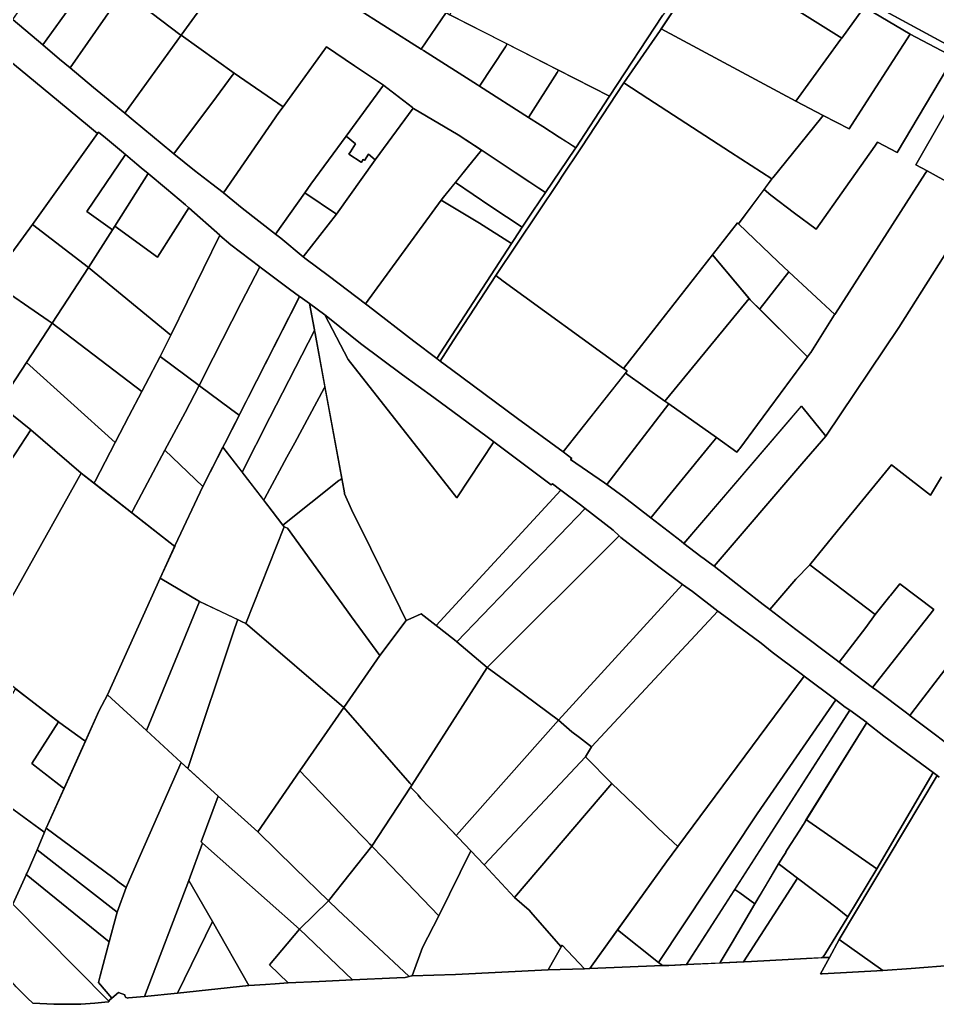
# Model space of a CAD drawing. Header units: metres. Extents: x 3 to 1005126, y 39 to 4383651.
# Drawn here: x 491906 to 492587, y 4369814 to 4370545 of the extents above; entities that cross this region are included whole.
import ezdxf

# ---------------------------------------------------------------- set-up
doc = ezdxf.new("R2010")
doc.units = ezdxf.units.M
doc.header["$MEASUREMENT"] = 0
doc.layers.add('TM_Llucmajor', color=7, linetype='Continuous')

msp = doc.modelspace()

# ---------------------------------------------------------------- linework, layer by layer
at = {"layer": 'TM_Llucmajor', "linetype": 'Continuous', "flags": 128}
for points in [[(492658.59, 4370657.36), (492699.24, 4370640.23), (492614.23, 4370515.11), (492439.61, 4370610.06), (492432.66, 4370614.85), (492498.12, 4370706.66), (492498.52, 4370707.23), (492504.87, 4370716.02), (492505.33, 4370716.65), (492508.11, 4370720.62), (492658.59, 4370657.36)], [(491923.42, 4370525.87), (491901.46, 4370544.4), (491901.1, 4370544.69), (491911.65, 4370559.72), (491915.25, 4370564.84), (491922.35, 4370574.95), (491936, 4370594.39), (491974.81, 4370649.66), (491975.7, 4370650.93), (491978.03, 4370649.37), (491997.16, 4370636.58), (492000.84, 4370634.12), (491969.82, 4370590.75), (491936.18, 4370543.71), (491923.42, 4370525.87)], [(491943.69, 4370508.82), (491935.85, 4370515.37), (491923.42, 4370525.87), (491936.18, 4370543.71), (491969.82, 4370590.75), (492000.84, 4370634.12), (492001.82, 4370633.46), (492020.62, 4370622.2), (491983.08, 4370565.74), (491982.94, 4370565.54), (491943.69, 4370508.82)], [(492068.1, 4370593.77), (492069.24, 4370593.09), (492058.82, 4370578.63), (492025.9, 4370532.98), (492025.05, 4370533.59), (491983.08, 4370565.74), (492020.62, 4370622.2), (492068.1, 4370593.77)], [(492261.42, 4370611.98), (492292.15, 4370596.42), (492384.39, 4370549.7), (492383.03, 4370547.64), (492343.68, 4370487.72), (492225.33, 4370548.26), (492225.53, 4370548.54), (492261.27, 4370611.7), (492261.42, 4370611.98)], [(492435.52, 4370605.65), (492532.52, 4370553.74), (492515.78, 4370530.82), (492418.26, 4370592.24), (492427.44, 4370606.02), (492428.44, 4370606.54), (492429.52, 4370606.88), (492430.65, 4370607.03), (492431.79, 4370606.98), (492435.52, 4370605.65)], [(492481.69, 4370484.11), (492381.98, 4370537.72), (492410.91, 4370581.19), (492418.26, 4370592.24), (492515.78, 4370530.82), (492515.2, 4370530.03), (492481.69, 4370484.11)], [(492168.45, 4370578.49), (492169.82, 4370577.76), (492222.43, 4370549.8), (492204, 4370522.67), (492154.03, 4370554.37), (492152.93, 4370555.07), (492152.26, 4370555.5), (492167.77, 4370578.84), (492168.45, 4370578.49)], [(491984.23, 4370475.21), (491960.99, 4370494.34), (491943.69, 4370508.82), (491982.94, 4370565.54), (491983.08, 4370565.74), (492025.05, 4370533.59), (492025.9, 4370532.98), (491984.23, 4370475.21)], [(492502.09, 4370473.59), (492481.69, 4370484.11), (492515.2, 4370530.03), (492515.78, 4370530.82), (492532.52, 4370553.74), (492533.92, 4370552.99), (492566.55, 4370533.72), (492536.54, 4370487.18), (492521.36, 4370463.65), (492502.09, 4370473.59)], [(492225.33, 4370548.26), (492267.84, 4370526.52), (492266.53, 4370524.53), (492247.28, 4370495.21), (492245.77, 4370496.29), (492205.66, 4370521.73), (492203.94, 4370522.57), (492222.43, 4370549.8), (492225.33, 4370548.26)], [(492020.6, 4370444.94), (492019.07, 4370446.18), (491990.52, 4370470.03), (491984.23, 4370475.21), (492025.9, 4370532.98), (492065.19, 4370504.81), (492063.89, 4370503.06), (492049.43, 4370483.64), (492047.07, 4370480.49), (492020.6, 4370444.94)], [(492499.99, 4370471), (492464.62, 4370427.28), (492463.96, 4370426.44), (492433.41, 4370446.24), (492372.07, 4370485.99), (492354.13, 4370497.62), (492381.2, 4370536.55), (492381.98, 4370537.72), (492481.69, 4370484.11), (492502.09, 4370473.59), (492499.99, 4370471)], [(492499.99, 4370471), (492502.09, 4370473.59), (492521.36, 4370463.65), (492536.54, 4370487.18), (492566.55, 4370533.72), (492598.99, 4370516.72), (492556.84, 4370446.07), (492542.35, 4370453.69), (492540.26, 4370450.72), (492518.76, 4370420.28), (492496.91, 4370389.23), (492480.86, 4370401.08), (492463.29, 4370414.4), (492458.19, 4370418.65), (492463.96, 4370426.44), (492464.62, 4370427.28), (492499.99, 4370471)], [(492096.05, 4370385.47), (492071.24, 4370404.86), (492057.45, 4370416.03), (492098.53, 4370475.77), (492101.69, 4370480.02), (492133.79, 4370524.44), (492154.56, 4370510.22), (492157.45, 4370508.24), (492175.2, 4370496.6), (492175.96, 4370496.01), (492148.32, 4370458.22), (492122.19, 4370422.5), (492117.63, 4370416.01), (492096.05, 4370385.47)], [(492283.68, 4370471.93), (492247.28, 4370495.21), (492266.53, 4370524.53), (492267.84, 4370526.52), (492305.86, 4370507.07), (492304.79, 4370505.38), (492283.68, 4370471.93)], [(491963.98, 4370460.2), (491915.71, 4370392.62), (491884.96, 4370350.67), (491867.98, 4370363.69), (491843.83, 4370383.21), (491808.71, 4370409.53), (491845.55, 4370462.18), (491855.83, 4370477.84), (491865.6, 4370492.5), (491876.93, 4370508.58), (491887.71, 4370523.15), (491889.91, 4370521.24), (491906.54, 4370507.53), (491929.27, 4370488.84), (491956.54, 4370466.33), (491963.98, 4370460.2)], [(492476.63, 4370357.44), (492468.72, 4370364.98), (492439.27, 4370393.06), (492458.19, 4370418.65), (492463.29, 4370414.4), (492480.86, 4370401.08), (492496.91, 4370389.23), (492518.76, 4370420.28), (492540.26, 4370450.72), (492542.35, 4370453.69), (492556.84, 4370446.07), (492598.99, 4370516.72), (492612.88, 4370510.22), (492570.82, 4370436.9), (492579.06, 4370432.39), (492579, 4370432.3), (492577.81, 4370430.44), (492511.23, 4370326.72), (492510.65, 4370325.8), (492476.63, 4370357.44)], [(492579.06, 4370432.39), (492570.82, 4370436.9), (492612.88, 4370510.22), (492678.99, 4370474.38), (492633.1, 4370402.76), (492618.09, 4370410.99), (492579.06, 4370432.39)], [(492020.6, 4370444.94), (492047.07, 4370480.49), (492049.43, 4370483.64), (492063.89, 4370503.06), (492065.19, 4370504.81), (492101.69, 4370480.02), (492098.53, 4370475.77), (492057.45, 4370416.03), (492057.12, 4370416.3), (492048.69, 4370422.76), (492035.81, 4370432.64), (492020.6, 4370444.94)], [(492318.63, 4370449.58), (492306.4, 4370457.41), (492294.31, 4370465.21), (492292.12, 4370466.54), (492283.68, 4370471.93), (492304.79, 4370505.38), (492305.86, 4370507.07), (492343.68, 4370487.72), (492343.24, 4370487.06), (492318.63, 4370449.58)], [(492175.96, 4370496.01), (492197.46, 4370479.43), (492198, 4370479), (492169.91, 4370440.68), (492164.89, 4370444.77), (492161.99, 4370440.2), (492161.88, 4370440.27), (492160.97, 4370440.85), (492160.92, 4370440.78), (492159.69, 4370438.82), (492159.58, 4370438.89), (492150.44, 4370444.71), (492151.68, 4370446.66), (492155.39, 4370452.48), (492155.28, 4370452.57), (492148.32, 4370458.22), (492175.96, 4370496.01)], [(492264.86, 4370350.69), (492259.23, 4370354.77), (492305.93, 4370424.57), (492308.06, 4370427.76), (492322.54, 4370449.41), (492354.13, 4370497.62), (492372.07, 4370485.99), (492433.41, 4370446.24), (492463.96, 4370426.44), (492439.27, 4370393.06), (492438.42, 4370393.87), (492354.1, 4370285.89), (492264.86, 4370350.69)], [(492162.57, 4370333.85), (492135.93, 4370353.97), (492117.59, 4370367.73), (492116.51, 4370368.63), (492128.84, 4370384.51), (492141.15, 4370400.39), (492169.91, 4370440.68), (492198, 4370479), (492198.26, 4370478.8), (492231.43, 4370459.26), (492248.81, 4370447.69), (492238.18, 4370434.66), (492220.55, 4370413.04), (492218.83, 4370410.69), (492162.57, 4370333.85)], [(491975.08, 4370388.69), (491957.36, 4370360.76), (491915.71, 4370392.62), (491963.98, 4370460.2), (491964.78, 4370461.11), (491969.78, 4370456.97), (491981.88, 4370446.96), (491984.66, 4370444.61), (491956.13, 4370402.39), (491975.08, 4370388.69)], [(492148.32, 4370458.22), (492155.28, 4370452.57), (492155.39, 4370452.48), (492151.68, 4370446.66), (492150.44, 4370444.71), (492159.58, 4370438.89), (492159.69, 4370438.82), (492160.92, 4370440.78), (492160.97, 4370440.85), (492161.88, 4370440.27), (492161.99, 4370440.2), (492164.89, 4370444.77), (492169.91, 4370440.68), (492141.15, 4370400.39), (492117.63, 4370416.01), (492122.19, 4370422.5), (492148.32, 4370458.22)], [(491975.08, 4370388.69), (491956.13, 4370402.39), (491984.66, 4370444.61), (491996.46, 4370434.65), (492001.55, 4370430.4), (491976.88, 4370391.52), (491975.08, 4370388.69)], [(492229.35, 4370423.83), (492238.18, 4370434.66), (492248.81, 4370447.69), (492249.16, 4370447.46), (492273.74, 4370431.17), (492296.07, 4370416.35), (492286.77, 4370402.61), (492280.93, 4370393.72), (492278.85, 4370390.57), (492255.71, 4370406.11), (492229.35, 4370423.83)], [(492031.65, 4370405.06), (492008.49, 4370368.37), (491976.88, 4370391.52), (492001.55, 4370430.4), (492015.18, 4370419), (492029.21, 4370407.22), (492031.65, 4370405.06)], [(492255.71, 4370406.11), (492278.85, 4370390.57), (492273.01, 4370381.61), (492271.05, 4370378.59), (492247.24, 4370393.55), (492218.83, 4370410.69), (492220.55, 4370413.04), (492229.35, 4370423.83), (492255.71, 4370406.11)], [(492116.51, 4370368.63), (492099.93, 4370382.44), (492096.05, 4370385.47), (492117.63, 4370416.01), (492141.15, 4370400.39), (492128.84, 4370384.51), (492116.51, 4370368.63)], [(492215.65, 4370293.24), (492198.65, 4370306.16), (492164.62, 4370332.3), (492162.57, 4370333.85), (492218.83, 4370410.69), (492247.24, 4370393.55), (492271.05, 4370378.59), (492261.85, 4370364.42), (492227.05, 4370310.82), (492215.65, 4370293.24)], [(492054.57, 4370384.71), (492018.25, 4370310.66), (491957.36, 4370360.76), (491976.88, 4370391.52), (492008.49, 4370368.37), (492031.65, 4370405.06), (492054.57, 4370384.71)], [(491927.3, 4370321.54), (491884.96, 4370350.67), (491915.71, 4370392.62), (491957.36, 4370360.76), (491930.31, 4370319.47), (491927.3, 4370321.54)], [(492455.39, 4370330.23), (492455.05, 4370329.8), (492449.03, 4370335.75), (492447.82, 4370336.81), (492419.88, 4370370.14), (492438.42, 4370393.87), (492439.27, 4370393.06), (492468.72, 4370364.98), (492476.63, 4370357.44), (492455.39, 4370330.23)], [(492084.26, 4370361.17), (492070.61, 4370334.5), (492049.73, 4370293.7), (492039.3, 4370273.3), (492010.46, 4370294.74), (492010.69, 4370295.18), (492018.25, 4370310.66), (492054.57, 4370384.71), (492054.72, 4370384.58), (492062.84, 4370377.46), (492084.26, 4370361.17)], [(491891.8, 4370260.45), (491891.09, 4370259.39), (491875.98, 4370270.36), (491855.76, 4370285.05), (491854.65, 4370285.78), (491847.05, 4370290.78), (491823.27, 4370306.55), (491845.96, 4370335.41), (491846.45, 4370336.04), (491867.98, 4370363.69), (491884.96, 4370350.67), (491927.3, 4370321.54), (491930.31, 4370319.47), (491911.3, 4370290.25), (491891.8, 4370260.45)], [(492385.83, 4370263.02), (492384.69, 4370261.64), (492355.42, 4370282.41), (492356.7, 4370284.04), (492354.1, 4370285.89), (492419.88, 4370370.14), (492447.1, 4370337.67), (492385.83, 4370263.02)], [(491996.86, 4370268.81), (491930.31, 4370319.47), (491957.36, 4370360.76), (492018.25, 4370310.66), (492010.69, 4370295.18), (491996.86, 4370268.81)], [(492106.39, 4370344.78), (492113.83, 4370339.27), (492113.7, 4370339.01), (492069.37, 4370251.79), (492069.05, 4370251.17), (492062.68, 4370255.91), (492039.65, 4370273.03), (492039.3, 4370273.3), (492049.73, 4370293.7), (492070.61, 4370334.5), (492084.26, 4370361.17), (492085.62, 4370360.14), (492106.39, 4370344.78)], [(492476.63, 4370357.44), (492510.65, 4370325.8), (492510.34, 4370325.31), (492492.81, 4370297.66), (492492.68, 4370297.47), (492490.56, 4370294.61), (492455.05, 4370329.8), (492455.39, 4370330.23), (492476.63, 4370357.44)], [(492309.2, 4370223.93), (492275.38, 4370248.79), (492226.44, 4370285.04), (492218.08, 4370291.4), (492227.74, 4370306.28), (492259.23, 4370354.77), (492264.86, 4370350.69), (492354.1, 4370285.89), (492356.7, 4370284.04), (492309.2, 4370223.93)], [(492121.16, 4370334.1), (492124.8, 4370314.48), (492124.88, 4370314.01), (492091.83, 4370249.46), (492071.13, 4370208.99), (492070.89, 4370209.3), (492070.67, 4370209.58), (492056.97, 4370227.38), (492058.37, 4370230.15), (492113.83, 4370339.27), (492114.36, 4370338.88), (492121.16, 4370334.1)], [(492121.16, 4370334.1), (492121.24, 4370334.04), (492132.56, 4370325.65), (492149.74, 4370292.64), (492230.35, 4370189.86), (492257.78, 4370231.42), (492300.45, 4370199.55), (492301.35, 4370200.23), (492307.51, 4370195.61), (492214.99, 4370095.24), (492203.88, 4370103.92), (492196.23, 4370100.41), (492192.95, 4370098.89), (492188.4, 4370108.1), (492166.53, 4370152.33), (492152.19, 4370181.37), (492147.24, 4370192.88), (492147.09, 4370193.73), (492125.29, 4370311.79), (492121.16, 4370334.1)], [(492490.56, 4370294.61), (492453.4, 4370244.42), (492440.15, 4370226.52), (492439.83, 4370226.09), (492438.09, 4370223.75), (492422.87, 4370234.55), (492387.67, 4370259.52), (492384.69, 4370261.64), (492385.83, 4370263.02), (492447.1, 4370337.67), (492447.82, 4370336.81), (492449.03, 4370335.75), (492490.56, 4370294.61)], [(491977.19, 4370231.06), (491911.3, 4370290.25), (491930.31, 4370319.47), (491996.86, 4370268.81), (491987.3, 4370250.44), (491977.19, 4370231.06)], [(492132.56, 4370325.65), (492136.08, 4370323.03), (492158.96, 4370304.41), (492190.22, 4370281.19), (492213.4, 4370264.27), (492252.83, 4370235.12), (492257.78, 4370231.42), (492230.35, 4370189.86), (492149.74, 4370292.64), (492132.56, 4370325.65)], [(492091.83, 4370249.46), (492124.88, 4370314.01), (492125.29, 4370311.79), (492132.57, 4370272.37), (492132.03, 4370271.37), (492110.22, 4370230.84), (492104.47, 4370220.18), (492088.1, 4370189.77), (492087.21, 4370188.11), (492071.13, 4370208.99), (492091.83, 4370249.46)], [(491961.43, 4370200.82), (491951.95, 4370208.26), (491914.54, 4370240.41), (491901.79, 4370250.75), (491891.56, 4370259.05), (491891.09, 4370259.39), (491891.8, 4370260.45), (491911.3, 4370290.25), (491977.19, 4370231.06), (491962.19, 4370202.28), (491962, 4370201.92), (491961.43, 4370200.82)], [(491987.3, 4370250.44), (491996.86, 4370268.81), (492010.46, 4370294.74), (492039.3, 4370273.3), (492029.05, 4370253.27), (492014.01, 4370225.25), (491990.16, 4370180.55), (491989.61, 4370179.53), (491989.3, 4370178.94), (491961.43, 4370200.82), (491962, 4370201.92), (491962.19, 4370202.28), (491977.19, 4370231.06), (491987.3, 4370250.44)], [(492341.74, 4370199.84), (492340.02, 4370201.13), (492314.72, 4370218.38), (492315.61, 4370219.22), (492309.2, 4370223.93), (492355.42, 4370282.41), (492384.69, 4370261.64), (492387.67, 4370259.52), (492341.74, 4370199.84)], [(492029.05, 4370253.27), (492039.3, 4370273.3), (492039.65, 4370273.03), (492062.68, 4370255.91), (492069.05, 4370251.17), (492068.69, 4370250.46), (492058.37, 4370230.15), (492042.18, 4370198.28), (492014.01, 4370225.25), (492029.05, 4370253.27)], [(492132.03, 4370271.37), (492132.57, 4370272.37), (492145.13, 4370204.35), (492143.83, 4370203.34), (492143.03, 4370202.8), (492101.38, 4370169.7), (492093.42, 4370180.04), (492087.71, 4370187.46), (492087.21, 4370188.11), (492088.1, 4370189.77), (492104.47, 4370220.18), (492110.22, 4370230.84), (492132.03, 4370271.37)], [(491914.54, 4370240.41), (491766.7, 4370014.41), (491761.74, 4370025.97), (491752.43, 4370047.65), (491791.75, 4370108.07), (491792.66, 4370109.47), (491850.54, 4370198.26), (491851.01, 4370198.97), (491864.91, 4370219.92), (491891.09, 4370259.39), (491891.56, 4370259.05), (491901.79, 4370250.75), (491914.54, 4370240.41)], [(492374.32, 4370174.99), (492374.3, 4370175), (492354.44, 4370190.37), (492341.74, 4370199.84), (492387.67, 4370259.52), (492422.87, 4370234.55), (492422.17, 4370233.7), (492418.59, 4370229.33), (492374.32, 4370174.99)], [(492421.17, 4370139.15), (492417.85, 4370141.72), (492413.75, 4370144.68), (492411.46, 4370146.43), (492398.76, 4370156.1), (492485.95, 4370257.87), (492487.2, 4370256.32), (492503.94, 4370235.65), (492486.27, 4370215.05), (492421.17, 4370139.15)], [(491951.95, 4370208.26), (491874.61, 4370070.23), (491825.48, 4370104.26), (491914.54, 4370240.41), (491951.95, 4370208.26)], [(491989.61, 4370179.53), (491990.16, 4370180.55), (492014.01, 4370225.25), (492042.18, 4370198.28), (492021.6, 4370154.74), (492021.21, 4370153.9), (491989.3, 4370178.94), (491989.61, 4370179.53)], [(492102.35, 4370168.45), (492073.89, 4370096.78), (492070.64, 4370098.32), (492039.55, 4370113.1), (492010.38, 4370130.36), (492021.6, 4370154.74), (492042.18, 4370198.28), (492056.97, 4370227.38), (492093.42, 4370180.04), (492101.48, 4370169.57), (492102.35, 4370168.45)], [(492021.21, 4370153.9), (492010.38, 4370130.36), (491971.33, 4370043.78), (491965.28, 4370032.16), (491954.96, 4370009.35), (491953.93, 4370010.12), (491935.96, 4370023.07), (491911.44, 4370042.08), (491888.56, 4370059.57), (491854.59, 4369996.08), (491853.37, 4369994), (491842.36, 4370002.07), (491838.81, 4370004.64), (491874.61, 4370070.23), (491951.95, 4370208.26), (492021.21, 4370153.9)], [(492143.83, 4370203.34), (492145.13, 4370204.35), (492147.09, 4370193.73), (492147.24, 4370192.88), (492152.19, 4370181.37), (492166.53, 4370152.33), (492188.4, 4370108.1), (492192.95, 4370098.89), (492173.27, 4370072.89), (492152.38, 4370101.76), (492148.65, 4370106.92), (492104.82, 4370167.5), (492102.35, 4370168.45), (492101.48, 4370169.57), (492101.38, 4370169.7), (492143.03, 4370202.8), (492143.83, 4370203.34)], [(492325.57, 4370181.98), (492230.45, 4370083.17), (492228.69, 4370084.66), (492214.99, 4370095.24), (492307.51, 4370195.61), (492322.04, 4370184.71), (492325.57, 4370181.98)], [(492350.89, 4370161.72), (492252.82, 4370064.18), (492230.45, 4370083.17), (492325.57, 4370181.98), (492346.34, 4370166), (492350.89, 4370161.72)], [(492104.82, 4370167.5), (492148.65, 4370106.92), (492152.38, 4370101.76), (492173.27, 4370072.89), (492146.62, 4370034.44), (492075.18, 4370095.67), (492073.89, 4370096.78), (492102.35, 4370168.45), (492104.82, 4370167.5)], [(492397.87, 4370125.7), (492305.91, 4370025.14), (492272.24, 4370049.9), (492252.82, 4370064.18), (492350.89, 4370161.72), (492352.05, 4370160.62), (492380.24, 4370138.84), (492397.87, 4370125.7)], [(492514.02, 4370068.15), (492511.82, 4370069.82), (492481.9, 4370092.38), (492462.52, 4370107.08), (492481.83, 4370129.59), (492492.21, 4370140.26), (492540.54, 4370103.51), (492533.78, 4370093.86), (492514.02, 4370068.15)], [(492000.2, 4370017.27), (491971.33, 4370043.78), (492010.38, 4370130.36), (492039.55, 4370113.1), (492024.95, 4370077.55), (492000.2, 4370017.27)], [(492423.92, 4370105.89), (492330.22, 4370005.33), (492321.31, 4370012.13), (492315.63, 4370016.46), (492305.91, 4370025.14), (492397.87, 4370125.7), (492405.05, 4370120.34), (492423.92, 4370105.89)], [(492538.73, 4370049.23), (492514.02, 4370068.15), (492533.78, 4370093.86), (492540.54, 4370103.51), (492551.54, 4370116.98), (492551.87, 4370117.39), (492558.94, 4370126.05), (492584, 4370107), (492577.75, 4370099.02), (492538.73, 4370049.23)], [(492026.09, 4369993.59), (492000.2, 4370017.27), (492024.95, 4370077.55), (492039.55, 4370113.1), (492067.96, 4370099.59), (492065.88, 4370093.4), (492030.84, 4369989.27), (492026.09, 4369993.59)], [(492252.82, 4370064.18), (492197.07, 4369976.81), (492195.69, 4369978.36), (492148.19, 4370032.65), (492146.62, 4370034.44), (492173.27, 4370072.89), (492192.95, 4370098.89), (492196.23, 4370100.41), (492203.88, 4370103.92), (492214.99, 4370095.24), (492228.69, 4370084.66), (492230.45, 4370083.17), (492252.82, 4370064.18)], [(492487.91, 4370057.74), (492394.19, 4369931.26), (492379.84, 4369944.71), (492367.25, 4369956.92), (492345.47, 4369978.03), (492325.87, 4369997.81), (492330.22, 4370005.33), (492423.92, 4370105.89), (492424.01, 4370105.82), (492431.09, 4370100.64), (492437.29, 4370096.08), (492445.8, 4370089.84), (492456.18, 4370082.13), (492464.34, 4370075.54), (492485.67, 4370059.42), (492487.91, 4370057.74)], [(492067.96, 4370099.59), (492070.64, 4370098.32), (492073.89, 4370096.78), (492075.18, 4370095.67), (492146.62, 4370034.44), (492114.02, 4369987.43), (492082.8, 4369942.11), (492053.47, 4369968.7), (492030.84, 4369989.27), (492065.88, 4370093.4), (492067.96, 4370099.59)], [(492610.9, 4369994.83), (492609.52, 4369995.94), (492601.53, 4370001.95), (492592.88, 4370008.44), (492586.38, 4370013.32), (492577.51, 4370020.06), (492570.56, 4370025.35), (492566.67, 4370028.3), (492566.39, 4370028.51), (492574.28, 4370038.86), (492605.33, 4370079.54), (492606.15, 4370078.96), (492607.61, 4370077.92), (492649.95, 4370047.87), (492610.9, 4369994.83)], [(492229.98, 4369939.52), (492226.26, 4369943.36), (492215.28, 4369954.9), (492210.01, 4369960.57), (492203.83, 4369967.01), (492201.8, 4369969.36), (492201.44, 4369969.96), (492196.05, 4369975.26), (492197.06, 4369976.82), (492197.07, 4369976.81), (492252.82, 4370064.18), (492272.24, 4370049.9), (492305.91, 4370025.14), (492230.13, 4369939.69), (492229.98, 4369939.52)], [(492511.41, 4370040.08), (492453.17, 4369955.57), (492379.94, 4369845.4), (492349.61, 4369869.48), (492385.87, 4369920.03), (492394.19, 4369931.26), (492487.91, 4370057.74), (492511.41, 4370040.08)], [(491925.78, 4369944.9), (491924.55, 4369941.84), (491924.09, 4369942.17), (491896.72, 4369962.23), (491879.19, 4369975.08), (491866.56, 4369984.33), (491867.65, 4369986.28), (491903.19, 4370048.39), (491911.44, 4370042.08), (491933.1, 4370025.28), (491935, 4370023.81), (491915.37, 4369992.84), (491937.51, 4369975.63), (491939.13, 4369974.39), (491925.78, 4369944.9)], [(491965.28, 4370032.16), (491971.33, 4370043.78), (492000.2, 4370017.27), (492026.09, 4369993.59), (491995.7, 4369924.69), (491992.96, 4369918.48), (491985.25, 4369900.99), (491980.15, 4369904.74), (491975.44, 4369908.22), (491925.78, 4369944.9), (491965.28, 4370032.16)], [(492195.69, 4369978.36), (492197.06, 4369976.82), (492196.05, 4369975.26), (492167.4, 4369931.59), (492167.04, 4369931.96), (492165.98, 4369933.07), (492163.17, 4369936.01), (492159.49, 4369939.85), (492114.02, 4369987.43), (492146.62, 4370034.44), (492148.19, 4370032.65), (492195.69, 4369978.36)], [(492521.82, 4370032.35), (492400.75, 4369843.81), (492387.66, 4369843.06), (492382.87, 4369843.06), (492379.94, 4369845.4), (492453.17, 4369955.57), (492511.41, 4370040.08), (492518.47, 4370034.78), (492521.82, 4370032.35)], [(492534.33, 4370023.26), (492487.11, 4369947.42), (492484.2, 4369942.75), (492475.7, 4369929.32), (492474.42, 4369927.29), (492474.28, 4369926.99), (492472.3, 4369923.86), (492469.05, 4369918.4), (492451.47, 4369888.78), (492440.24, 4369896.85), (492436.52, 4369899.52), (492521.82, 4370032.35), (492534.33, 4370023.26)], [(491935, 4370023.81), (491935.96, 4370023.07), (491953.93, 4370010.12), (491954.96, 4370009.35), (491939.13, 4369974.39), (491937.51, 4369975.63), (491920.01, 4369989.24), (491915.37, 4369992.84), (491935, 4370023.81)], [(492230.13, 4369939.69), (492305.91, 4370025.14), (492315.63, 4370016.46), (492321.31, 4370012.13), (492330.22, 4370005.33), (492325.87, 4369997.81), (492250.65, 4369917.84), (492240.91, 4369928.2), (492231.61, 4369937.84), (492229.98, 4369939.52), (492230.13, 4369939.69)], [(492583.6, 4369986.11), (492541.8, 4369914.65), (492491.34, 4369949.94), (492489.49, 4369951.24), (492534.33, 4370023.26), (492534.55, 4370023.11), (492546.99, 4370013.23), (492583.6, 4369986.11)], [(491924.55, 4369941.84), (491919.32, 4369928.84), (491911.74, 4369911.86), (491911.03, 4369910.27), (491901.08, 4369888.68), (491900.47, 4369889.25), (491839.88, 4369946.64), (491839.83, 4369947.1), (491839.37, 4369949.24), (491839.03, 4369950.41), (491838.71, 4369951.34), (491837.86, 4369953.36), (491836.84, 4369955.31), (491828.55, 4369962.46), (491823.12, 4369966.78), (491842.36, 4370002.07), (491924.09, 4369942.17), (491924.55, 4369941.84)], [(491974.59, 4369818.75), (491964.77, 4369830.36), (491966.06, 4369835.38), (491972.58, 4369860.55), (491978.48, 4369882.59), (491985.25, 4369900.99), (491992.96, 4369918.48), (491995.7, 4369924.69), (492026.09, 4369993.59), (492053.47, 4369968.7), (492040.72, 4369934.86), (492041.84, 4369933.87), (492031.7, 4369906.1), (491998.94, 4369820.17), (491986.87, 4369819), (491986.53, 4369818.94), (491985.89, 4369818.98), (491985.29, 4369819.22), (491984.98, 4369819.44), (491984.79, 4369819.63), (491984.44, 4369820.18), (491984.28, 4369820.8), (491984.32, 4369821.44), (491979.65, 4369823), (491974.59, 4369818.75)], [(492273.23, 4369893.62), (492250.65, 4369917.84), (492325.87, 4369997.81), (492345.47, 4369978.03), (492273.23, 4369893.62)], [(492165.98, 4369933.07), (492167.04, 4369931.96), (492167.4, 4369931.59), (492135.17, 4369890.92), (492110.25, 4369915.28), (492082.8, 4369942.11), (492114.02, 4369987.43), (492159.49, 4369939.85), (492163.17, 4369936.01), (492165.98, 4369933.07)], [(492586.51, 4369983.95), (492514.03, 4369862.37), (492506.79, 4369849.03), (492505.27, 4369849.05), (492502.59, 4369848.9), (492500.65, 4369848.79), (492501.18, 4369849.02), (492501.58, 4369849.27), (492501.99, 4369849.59), (492502.67, 4369850.31), (492503.18, 4369851.13), (492520.26, 4369879.21), (492520.29, 4369879.27), (492541.8, 4369914.65), (492583.6, 4369986.11), (492586.51, 4369983.95)], [(492325.07, 4369840.65), (492308.62, 4369858.18), (492307.67, 4369857.03), (492286.73, 4369880.99), (492284.05, 4369884.07), (492273.23, 4369893.62), (492345.47, 4369978.03), (492367.25, 4369956.92), (492379.84, 4369944.71), (492394.19, 4369931.26), (492385.87, 4369920.03), (492329.06, 4369840.82), (492325.07, 4369840.65)], [(492041.84, 4369933.87), (492040.72, 4369934.86), (492053.47, 4369968.7), (492082.8, 4369942.11), (492110.25, 4369915.28), (492135.17, 4369890.92), (492113.65, 4369869.93), (492041.84, 4369933.87)], [(492240.91, 4369928.2), (492217, 4369879.9), (492175.52, 4369923.12), (492167.4, 4369931.59), (492196.05, 4369975.26), (492201.44, 4369969.96), (492201.8, 4369969.36), (492203.83, 4369967.01), (492210.01, 4369960.57), (492215.28, 4369954.9), (492226.26, 4369943.36), (492231.61, 4369937.84), (492240.91, 4369928.2)], [(492520.26, 4369879.21), (492512.41, 4369885.55), (492482.92, 4369907.89), (492470.69, 4369917.16), (492469.05, 4369918.4), (492472.3, 4369923.86), (492474.28, 4369926.99), (492474.42, 4369927.29), (492475.7, 4369929.32), (492484.2, 4369942.75), (492487.11, 4369947.42), (492489.49, 4369951.24), (492491.34, 4369949.94), (492541.8, 4369914.65), (492520.29, 4369879.27), (492520.26, 4369879.21)], [(491925.78, 4369944.9), (491975.44, 4369908.22), (491980.15, 4369904.74), (491985.25, 4369900.99), (491978.48, 4369882.59), (491919.32, 4369928.84), (491925.78, 4369944.9)], [(492049.13, 4369875.6), (492031.7, 4369906.1), (492041.84, 4369933.87), (492113.65, 4369869.93), (492091.58, 4369843.46), (492105.23, 4369830.19), (492095.73, 4369829.51), (492088.53, 4369829.04), (492076.19, 4369828.23), (492049.13, 4369875.6)], [(491911.74, 4369911.86), (491919.32, 4369928.84), (491978.48, 4369882.59), (491973.59, 4369864.31), (491972.58, 4369860.55), (491911.14, 4369910.51), (491911.74, 4369911.86)], [(492167.4, 4369931.59), (492175.52, 4369923.12), (492217, 4369879.9), (492204.92, 4369856.48), (492197.3, 4369835.5), (492197.23, 4369835.31), (492196.8, 4369835.29), (492195.17, 4369834.9), (492142.3, 4369884.26), (492135.17, 4369890.92), (492167.4, 4369931.59)], [(492197.23, 4369835.31), (492197.3, 4369835.5), (492204.92, 4369856.48), (492217, 4369879.9), (492240.91, 4369928.2), (492250.65, 4369917.84), (492273.23, 4369893.62), (492284.05, 4369884.07), (492286.73, 4369880.99), (492307.67, 4369857.03), (492308.62, 4369858.18), (492298.06, 4369839.87), (492229.47, 4369836.51), (492197.23, 4369835.31)], [(492482.92, 4369907.89), (492443.06, 4369845.7), (492427.3, 4369844.97), (492425.42, 4369844.89), (492425.62, 4369845.23), (492434.46, 4369860.13), (492451.47, 4369888.78), (492460.03, 4369903.21), (492469.05, 4369918.4), (492470.69, 4369917.16), (492482.92, 4369907.89)], [(491972.58, 4369860.55), (491966.06, 4369835.38), (491964.77, 4369830.36), (491974.59, 4369818.75), (491973.19, 4369817.55), (491972.38, 4369816.56), (491901.08, 4369888.68), (491911.03, 4369910.27), (491911.14, 4369910.51), (491972.58, 4369860.55)], [(491998.94, 4369820.17), (492031.7, 4369906.1), (492049.13, 4369875.6), (492023.28, 4369822.55), (491998.94, 4369820.17)], [(492500.65, 4369848.79), (492489.76, 4369848.2), (492448.97, 4369845.97), (492443.06, 4369845.7), (492482.92, 4369907.89), (492512.41, 4369885.55), (492520.26, 4369879.21), (492503.18, 4369851.13), (492502.67, 4369850.31), (492501.99, 4369849.59), (492501.58, 4369849.27), (492501.18, 4369849.02), (492500.65, 4369848.79)], [(492440.24, 4369896.85), (492451.47, 4369888.78), (492434.46, 4369860.13), (492425.62, 4369845.23), (492425.42, 4369844.89), (492406.22, 4369844.12), (492400.75, 4369843.81), (492436.52, 4369899.52), (492440.24, 4369896.85)], [(491971.96, 4369816.03), (491962.09, 4369815.19), (491951.52, 4369814.29), (491931.54, 4369814.48), (491915.95, 4369815.25), (491912.02, 4369818.77), (491903.67, 4369827.13), (491887.97, 4369844.81), (491884.16, 4369849.37), (491883.6, 4369850.02), (491898.9, 4369883.88), (491901.08, 4369888.68), (491972.38, 4369816.56), (491972.44, 4369816.07), (491971.96, 4369816.03)], [(492153.02, 4369832.41), (492113.65, 4369869.93), (492135.17, 4369890.92), (492142.3, 4369884.26), (492195.17, 4369834.9), (492192, 4369834.13), (492185.99, 4369833.87), (492153.02, 4369832.41)], [(492023.28, 4369822.55), (492049.13, 4369875.6), (492076.19, 4369828.23), (492023.28, 4369822.55)], [(492105.23, 4369830.19), (492091.58, 4369843.46), (492113.65, 4369869.93), (492153.02, 4369832.41), (492128.39, 4369831.26), (492105.23, 4369830.19)], [(492329.06, 4369840.82), (492349.61, 4369869.48), (492379.94, 4369845.4), (492382.87, 4369843.06), (492329.06, 4369840.82)], [(492500.14, 4369836.84), (492506.79, 4369849.03), (492514.03, 4369862.37), (492546.31, 4369839.35), (492501.44, 4369836.91), (492500.14, 4369836.84)], [(492298.06, 4369839.87), (492308.62, 4369858.18), (492325.07, 4369840.65), (492298.06, 4369839.87)]]:
    msp.add_lwpolyline(points, close=True, dxfattribs=at)
for points in [[(492598.99, 4370516.72), (492566.55, 4370533.72), (492533.92, 4370552.99), (492435.52, 4370605.65), (492431.79, 4370606.98), (492430.65, 4370607.03), (492429.52, 4370606.88), (492428.44, 4370606.54), (492427.44, 4370606.02), (492428.97, 4370609.15), (492432.66, 4370614.85), (492439.61, 4370610.06), (492616.52, 4370513.86)], [(492154.03, 4370554.37), (492204, 4370522.67), (492203.94, 4370522.57), (492205.66, 4370521.73), (492245.77, 4370496.29), (492247.28, 4370495.21), (492283.68, 4370471.93), (492292.12, 4370466.54), (492294.31, 4370465.21), (492306.4, 4370457.41), (492313.1, 4370453.12), (492318.63, 4370449.58), (492317.88, 4370448.44), (492296.07, 4370416.35), (492291.19, 4370419.6), (492273.74, 4370431.17), (492249.16, 4370447.46), (492231.43, 4370459.26), (492198.26, 4370478.8), (492198, 4370479), (492197.46, 4370479.43), (492175.2, 4370496.6), (492157.45, 4370508.24), (492154.56, 4370510.22), (492133.79, 4370524.44), (492101.69, 4370480.02), (492065.19, 4370504.81), (492025.9, 4370532.98), (492058.82, 4370578.63)], [(492410.91, 4370581.19), (492381.2, 4370536.55), (492354.13, 4370497.62), (492322.54, 4370449.41), (492308.06, 4370427.76), (492305.93, 4370424.57), (492259.23, 4370354.77), (492227.74, 4370306.28), (492218.08, 4370291.4), (492218.08, 4370291.4), (492215.65, 4370293.24), (492227.05, 4370310.82), (492261.85, 4370364.42), (492271.05, 4370378.59), (492273.01, 4370381.61), (492278.85, 4370390.57), (492286.77, 4370402.61), (492296.07, 4370416.35), (492317.88, 4370448.44), (492318.63, 4370449.58), (492343.24, 4370487.06), (492343.68, 4370487.72), (492383.03, 4370547.64)], [(491901.46, 4370544.4), (491923.42, 4370525.87), (491935.85, 4370515.37), (491943.69, 4370508.82), (491960.99, 4370494.34), (491984.23, 4370475.21), (491990.52, 4370470.03), (492019.07, 4370446.18), (492020.6, 4370444.94), (492035.81, 4370432.64), (492048.69, 4370422.76), (492057.12, 4370416.3), (492057.45, 4370416.03), (492071.24, 4370404.86), (492096.05, 4370385.47), (492099.93, 4370382.44), (492116.51, 4370368.63), (492117.59, 4370367.73), (492135.93, 4370353.97), (492162.57, 4370333.85), (492164.62, 4370332.3), (492198.65, 4370306.16), (492215.65, 4370293.24), (492218.08, 4370291.4), (492226.44, 4370285.04), (492275.38, 4370248.79), (492309.2, 4370223.93), (492315.61, 4370219.22), (492314.72, 4370218.38), (492340.02, 4370201.13), (492341.74, 4370199.84), (492354.44, 4370190.37), (492374.3, 4370175), (492374.32, 4370174.99), (492396.71, 4370157.67), (492398.76, 4370156.1), (492411.46, 4370146.43), (492413.75, 4370144.68), (492417.85, 4370141.72), (492421.17, 4370139.15), (492443.07, 4370122.25), (492457.63, 4370110.79), (492462.52, 4370107.08), (492481.9, 4370092.38), (492511.82, 4370069.82), (492514.02, 4370068.15), (492538.73, 4370049.23), (492541.75, 4370046.92), (492563.8, 4370030.45), (492566.39, 4370028.51), (492566.67, 4370028.3), (492570.56, 4370025.35), (492577.51, 4370020.06), (492586.38, 4370013.32), (492592.88, 4370008.44)], [(492588.01, 4369982.84), (492586.51, 4369983.95), (492583.6, 4369986.11), (492546.99, 4370013.23), (492534.55, 4370023.11), (492534.33, 4370023.26), (492521.82, 4370032.35), (492518.47, 4370034.78), (492511.41, 4370040.08), (492487.91, 4370057.74), (492485.67, 4370059.42), (492464.34, 4370075.54), (492456.18, 4370082.13), (492445.8, 4370089.84), (492437.29, 4370096.08), (492431.09, 4370100.64), (492424.01, 4370105.82), (492423.92, 4370105.89), (492405.05, 4370120.34), (492397.87, 4370125.7), (492380.24, 4370138.84), (492352.05, 4370160.62), (492350.89, 4370161.72), (492346.34, 4370166), (492325.57, 4370181.98), (492322.04, 4370184.71), (492307.51, 4370195.61), (492301.35, 4370200.23), (492300.45, 4370199.55), (492257.78, 4370231.42), (492252.83, 4370235.12), (492213.4, 4370264.27), (492190.22, 4370281.19), (492158.96, 4370304.41), (492136.08, 4370323.03), (492132.56, 4370325.65), (492121.24, 4370334.04), (492121.16, 4370334.1), (492114.36, 4370338.88), (492113.83, 4370339.27), (492106.39, 4370344.78), (492085.62, 4370360.14), (492084.26, 4370361.17), (492062.84, 4370377.46), (492054.72, 4370384.58), (492054.57, 4370384.71), (492031.65, 4370405.06), (492029.21, 4370407.22), (492015.18, 4370419), (492001.55, 4370430.4), (491996.46, 4370434.65), (491981.88, 4370446.96), (491969.78, 4370456.97), (491964.78, 4370461.11), (491963.98, 4370460.2), (491956.54, 4370466.33), (491929.27, 4370488.84), (491906.54, 4370507.53), (491889.91, 4370521.24)], [(492617.01, 4370409.27), (492558.28, 4370316.32), (492503.94, 4370235.65), (492487.2, 4370256.32), (492485.95, 4370257.87), (492484.62, 4370256.32), (492398.76, 4370156.1), (492398.76, 4370156.1), (492396.71, 4370157.67), (492374.32, 4370174.99), (492418.59, 4370229.33), (492422.17, 4370233.7), (492422.87, 4370234.55), (492438.09, 4370223.75), (492439.83, 4370226.09), (492440.15, 4370226.52), (492453.4, 4370244.42), (492492.68, 4370297.47), (492492.81, 4370297.66), (492510.34, 4370325.31), (492511.23, 4370326.72), (492577.81, 4370430.44), (492579, 4370432.3), (492579.06, 4370432.39), (492618.09, 4370410.99)], [(492589.79, 4370205.49), (492581.6, 4370191.81), (492558.36, 4370209.91), (492552.72, 4370214.31), (492512.52, 4370165.12), (492492.21, 4370140.26), (492481.83, 4370129.59), (492462.52, 4370107.08), (492462.52, 4370107.08), (492457.63, 4370110.79), (492443.07, 4370122.25), (492421.17, 4370139.15), (492486.27, 4370215.05), (492503.94, 4370235.65), (492558.28, 4370316.32), (492617.01, 4370409.27)], [(492605.33, 4370079.54), (492574.28, 4370038.86), (492566.39, 4370028.51), (492563.8, 4370030.45), (492541.75, 4370046.92), (492538.73, 4370049.23), (492538.73, 4370049.23), (492577.75, 4370099.02), (492584, 4370107), (492558.94, 4370126.05), (492551.87, 4370117.39), (492551.54, 4370116.98), (492540.54, 4370103.51), (492492.21, 4370140.26), (492512.52, 4370165.12), (492552.72, 4370214.31), (492558.36, 4370209.91), (492581.6, 4370191.81), (492589.79, 4370205.49)], [(492598.59, 4369843.24), (492567.4, 4369840.92), (492546.31, 4369839.35), (492514.03, 4369862.37), (492586.51, 4369983.95), (492588.01, 4369982.84)], [(491903.67, 4369827.13), (491912.02, 4369818.77), (491915.95, 4369815.25), (491931.54, 4369814.48), (491951.52, 4369814.29), (491962.09, 4369815.19), (491971.96, 4369816.03), (491972.44, 4369816.07), (491972.38, 4369816.56), (491973.19, 4369817.55), (491974.59, 4369818.75), (491979.65, 4369823), (491984.32, 4369821.44), (491984.28, 4369820.8), (491984.44, 4369820.18), (491984.79, 4369819.63), (491984.98, 4369819.44), (491985.29, 4369819.22), (491985.89, 4369818.98), (491986.53, 4369818.94), (491986.87, 4369819), (491998.94, 4369820.17), (492023.28, 4369822.55), (492076.19, 4369828.23), (492088.53, 4369829.04), (492095.73, 4369829.51), (492105.23, 4369830.19), (492128.39, 4369831.26), (492153.02, 4369832.41), (492185.99, 4369833.87), (492192, 4369834.13), (492195.17, 4369834.9), (492196.8, 4369835.29), (492197.23, 4369835.31), (492229.47, 4369836.51), (492298.06, 4369839.87), (492325.07, 4369840.65), (492329.06, 4369840.82), (492382.87, 4369843.06), (492387.66, 4369843.06), (492406.22, 4369844.12), (492427.3, 4369844.97), (492448.97, 4369845.97), (492489.76, 4369848.2), (492502.59, 4369848.9), (492505.27, 4369849.05), (492506.79, 4369849.03), (492500.14, 4369836.84), (492501.44, 4369836.91), (492546.31, 4369839.35), (492567.4, 4369840.92), (492598.59, 4369843.24)]]:
    msp.add_lwpolyline(points, dxfattribs=at)

doc.saveas('drawing.dxf')
